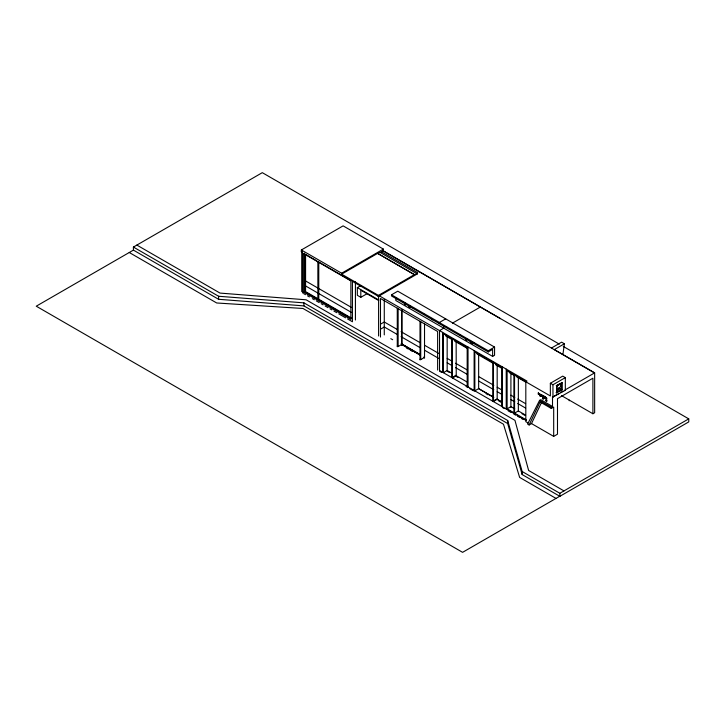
<?xml version="1.0" encoding="UTF-8"?>
<svg xmlns="http://www.w3.org/2000/svg" width="725" height="725" viewBox="0 0 725 725"><rect width="100%" height="100%" fill="white"/><g stroke="black" fill="none" stroke-linecap="round" stroke-linejoin="round"><path stroke-width="1.09" d="M562.908 354.588L564.385 343.777L561.612 342.173L551.444 348.036M546.614 400.553L546.269 400.173L546.297 400.78M470.878 342.726L470.389 341.738M542.409 398.261L542.871 397.862L543.451 398.605M543.451 399.094L543.478 398.587M471.304 342.68L471.313 342.109M528.072 422.974L525.815 421.669L525.815 381.794L550.357 395.959L550.357 383.262L562.727 376.121L565.328 377.625L565.328 390.322L552.504 397.2L552.504 406.48L540.75 399.692L539.554 400.39L527.628 424.098L529.114 424.959L540.025 401.931L551.299 408.447L553.692 407.06L553.692 436.387L557.489 434.193L557.489 398.659L592.905 378.214L592.905 413.748L594.645 412.743L594.645 372.868L554.326 349.586L564.385 343.777M529.114 424.959L531.507 423.581L541.947 401.559M470.706 341.901L470.878 342.427M543.197 398.578L542.844 398.197L542.88 398.804M542.064 395.732L541.475 395.895C541.774 393.086 543.061 397.617 542.037 395.75M545.49 397.708L544.901 397.871C545.418 395.415 546.124 399.103 545.816 398.551M544.928 397.853L545.399 397.3M546.17 401.016L546.904 401.061M559.745 496.253L462.586 552.341L36.25 306.195L133.409 250.107L133.409 247.071L262.296 172.659L559.347 344.157M302.588 292.991L302.588 252.581L301.355 251.865L301.355 249.971L343.115 225.865L383.38 249.11L383.38 251.004L594.545 372.922M301.355 251.865L302.262 251.348M303.766 253.696L350.873 280.892L350.873 319.417L303.766 292.22L303.766 253.696L304.672 253.179L304.672 291.704L350.809 318.338M303.766 292.22L304.672 291.704M301.355 249.971L341.629 273.225L383.38 249.11M341.629 273.225L341.629 274.159L377.616 253.388L383.38 251.004M366.923 293.788L360.814 297.313L357.334 295.302L357.334 287.617L360.823 285.596M341.629 274.159L378.432 295.41L414.419 274.639L417.319 273.914L380.507 252.663M377.689 295.936L378.595 295.419L527.012 381.105L525.815 381.794M416.576 273.488L417.845 272.754L381.776 251.928M347.538 318.937L352.423 321.764L352.423 281.345L378.432 296.362L417.319 273.914M492.628 356.392L492.628 349.368L488.215 351.924L391.509 295.972L391.509 294.803L397.762 291.196L494.568 347.085L494.568 355.277L492.628 356.392L395.823 300.503L395.823 297.495M404.115 302.715L404.115 302.715A1.704 0.988 0 0 0 404.967 302.778M404.695 303.05L404.695 304.355L405.71 304.853L404.967 304.21M404.695 304.355L404.767 303.005M409.208 305.651C410.803 306.059 408.202 305.171 409.208 306.965L410.232 307.463L409.48 306.82L409.562 305.769M409.208 306.965L409.29 305.606M380.48 324.184L384.277 321.991L397.336 329.531M380.48 329.204L384.277 327.011M430.822 318.275L431.23 318.601M432.037 318.755L432.544 319.807L433.106 319.462M432.372 318.737L432.544 319.199M391.509 294.803L439.423 322.471L439.323 323.694L439.323 322.534L445.676 318.864M397.273 346.079L398.134 346.577L401.931 344.384M452.427 323.151L480.485 306.956M420.011 359.21L420.727 359.618L424.524 357.425L423.808 357.017M465.985 339.101L465.985 339.916C467.815 340.65 465.686 339.762 466.963 339.137M466.692 339.273L465.985 338.91M470.398 341.548L471.014 341.375M471.73 341.919L472.673 343.777L471.73 343.224L472.029 342.064M451.82 373.194L447.162 370.493L443.365 372.686L443.365 333.772L467.172 347.52L467.172 386.434M439.323 322.534L488.215 350.755L494.568 347.085M495.728 399.575L492.882 401.224L492.882 362.292M493.381 401.514L497.178 399.321L501.845 402.013L496.679 399.085M538.303 392.905L539.518 394.137L539.826 393.784L539.79 395.941L539.554 394.418L538.267 394.228L538.303 392.905L538.575 393.412M550.357 383.262L552.957 384.767L565.328 377.625M538.548 393.738L538.575 394.065M557.144 385.038L562.092 382.709L562.092 389.887L556.247 392.733L562.092 389.887M556.746 385.917L562.092 382.709M556.873 385.999L561.068 383.57L561.068 386.57L556.873 388.99L556.873 385.999L556.247 385.555M540.207 395.669L541.149 396.512L540.234 395.95M541.566 395.116L542.536 395.343M542.808 395.542C543.986 402.312 542.4 393.231 542.844 396.321L543.116 397.826M543.632 396.013L544.602 396.539L544.575 397.354L544.575 396.557C542.182 395.08 545.499 397.626 543.632 396.512L543.632 397.318C546.124 398.841 542.617 396.113 544.602 397.336M543.632 396.512L544.303 396.901M558.993 388.337L558.975 389.153M558.422 388.799L558.422 389.488M558.413 389.135L558.286 389.678L558.631 388.546L558.413 389.479M559.736 388.727L559.763 387.893L559.555 388.355M543.75 398.016L543.777 398.315M544.575 398.487L544.022 398.496M545.961 397.327L544.982 396.792M546.269 399.647L546.233 397.517L546.505 399.819L546.877 398.342M553.456 396.647L559.165 393.349M561.068 392.252L562.972 391.156M564.875 390.059L594.645 372.868M539.554 400.39L551.299 407.169L552.504 406.48M507.69 420.5L522.163 471.522L559.854 493.281L688.75 418.869L688.75 421.905L559.854 496.317L522.163 474.558L507.69 423.536L507.69 420.5L303.929 302.86L218.597 296.262L133.409 247.071M546.197 399.81L546.614 400.055M133.409 250.107L218.597 299.289L303.929 305.896L507.69 423.536M563.262 346.423L688.75 418.869M382.755 250.533L500.531 318.647M561.068 383.57L561.068 386.57M471.73 341.602L472.7 342.127M473.081 342.381L474.059 342.907M561.494 395.614L592.905 413.748M316.925 260.946L305.578 254.403L305.578 291.631L351.281 318.012M351.281 280.783L317.867 261.498L317.867 298.718M526.368 381.93L507.11 370.81L507.11 409.498M445.594 335.856L452.128 339.626M454.575 341.04L467.552 348.535M493.218 363.352L477.086 354.036L477.086 352.314M495.619 364.738L502.153 368.508M509.349 372.659L514.188 375.459M516.789 376.964L525.879 382.211M357.334 287.617L378.894 300.059M378.441 300.404L360.814 290.227L360.814 297.313M544.602 398.17L543.777 397.998M401.07 331.688L420.002 342.617M424.524 345.227L438.616 353.356M447.162 358.377L451.82 361.068M455.554 363.216L467.263 369.977M478.645 376.556L493.834 385.319M497.178 387.25L501.845 389.95M510.907 395.179L514.777 397.418M517.686 399.094L525.616 403.671M305.578 280.947L351.281 307.327M447.162 362.781L451.82 365.482M455.554 367.629L467.263 374.39M478.645 380.969L493.834 389.733M497.178 391.663L501.845 394.355M510.907 399.593L514.777 401.822M517.686 403.499L525.616 408.084M384.277 326.975L397.336 334.515M401.07 336.672L420.002 347.601M424.524 350.211L438.616 358.349M305.578 285.94L351.281 312.321M514.777 408.873L510.907 406.634L507.11 408.827L513.889 412.743M525.616 415.135L518.348 410.939L514.551 413.132L526.368 419.947M401.686 343.858L419.766 354.298M401.686 344.13L419.766 354.561M401.07 343.886L419.766 354.679M455.554 375.342L467.29 382.12M521.982 413.694L524.71 415.271M401.686 344.466L419.766 354.96M390.802 338.657L392.669 339.735M447.216 371.227L449.165 372.351M455.98 376.284L457.919 377.408M486.14 393.702L488.088 394.826M498.791 400.998L500.73 402.121M406.444 347.973L408.347 349.069M410.25 350.166L412.153 351.263M439.531 370.475L526.368 420.609M531.507 423.581L553.692 436.387M441.806 372.487L439.531 371.173L439.531 330.6L443.736 328.171L443.736 326.159M466.075 386.498L468.033 387.63L468.033 347.058M469.782 388.636L473.262 390.648M502.343 407.441L504.292 408.565M508.116 410.776L510.953 412.407M513.789 414.048L515.674 415.135M517.568 416.232L519.453 417.319M521.338 418.407L523.232 419.503M303.567 293.553L305.515 294.676M307.472 295.809L309.43 296.933M312.357 298.627L314.315 299.76M316.272 300.884L319.199 302.579M321.157 303.702L323.105 304.835M325.063 305.959L327.99 307.654M329.947 308.787L331.905 309.91M333.853 311.043L336.79 312.729M338.747 313.862L345.58 317.813M563.978 490.907L528.625 470.489L514.958 420.364L306.14 299.806L220.038 293.09L136.862 245.077M556.002 498.41L519.635 477.412L503.485 424.225L303.005 308.478L216.693 302.978L129.258 252.499M546.478 399.983L546.913 400.853M546.197 400.998L545.871 400.218M542.681 398.913L542.445 398.243M470.534 342.381L470.389 341.901M569.225 400.082L569.225 400.78M561.639 382.447L561.639 389.624M559.854 493.281L559.854 496.317M558.975 388.328L558.993 389.162M556.709 385.827L556.709 392.995M552.957 384.767L552.957 397.463M551.299 407.169L551.299 408.447M546.541 397.653L546.505 398.17M522.163 471.522L522.163 474.558M518.348 377.172L518.348 411.601M514.551 375.106L514.551 413.794M513.889 374.725L513.889 413.404M510.907 372.877L510.907 407.305M506.231 369.107L506.231 408.991M502.343 366.868L502.343 406.743M501.782 406.417L501.782 367.439L474.848 351.888L474.848 390.866L478.645 388.618L493.834 397.382L478.645 388.673L478.645 354.253M497.178 364.947L497.178 399.375M493.381 362.582L493.381 401.568M488.215 350.755L488.215 351.924M474.132 350.583L474.132 391.156M456.143 341.257L456.233 375.74L452.436 377.933L452.337 338.956M451.757 338.62L451.757 377.535M447.162 336.074L447.162 370.493M442.558 332.349L442.558 372.224M437.628 370.076L437.628 331.488L380.48 298.492L380.48 337.08M424.524 324.111L424.524 358.123M420.727 321.728L420.727 359.618M420.011 321.32L420.011 359.908M401.931 309.956L401.931 345.082M401.686 310.11L401.686 345.227M398.134 308.687L398.134 346.577M397.273 308.188L397.273 346.777M384.277 299.76L384.277 334.887M378.595 295.419L378.595 335.992M378.432 295.41L378.432 296.362M355.422 281.862L355.422 320.024M318.764 262.015L318.764 299.235M303.929 302.86L303.929 305.896M301.736 251.049L301.736 291.622M218.597 296.262L218.597 299.289M482.515 347.955A1.704 0.988 0 0 1 482.243 347.755M470.96 341.239A1.704 0.988 0 0 1 470.607 341.085M470.162 340.641A1.704 0.988 0 0 1 470.108 340.388M460.103 334.733A1.704 0.988 0 0 1 459.75 334.578M460.103 334.977A1.704 0.988 0 0 1 459.478 334.615M446.99 327.446A1.704 0.988 0 0 1 446.718 327.247M423.672 313.744A1.704 0.988 0 0 1 423.4 313.544M423.672 313.988A1.704 0.988 0 0 1 423.228 313.544M413.622 307.898A1.704 0.988 0 0 1 413.268 307.744M413.622 308.143A1.704 0.988 0 0 1 413.005 307.781M403.49 302.289A1.704 0.988 0 0 1 403.317 302.053M540.714 394.817L540.125 395.116C540.904 392.216 541.666 397.98 540.714 394.817M456.143 375.396L452.337 377.589L456.233 375.459M561.032 388.473L560.343 389.833L561.032 388.473M557.878 390.367L557.036 390.847L557.036 391.817L557.878 391.337L557.878 390.367M414.419 274.639L377.616 253.388L414.419 274.639"/></g></svg>
